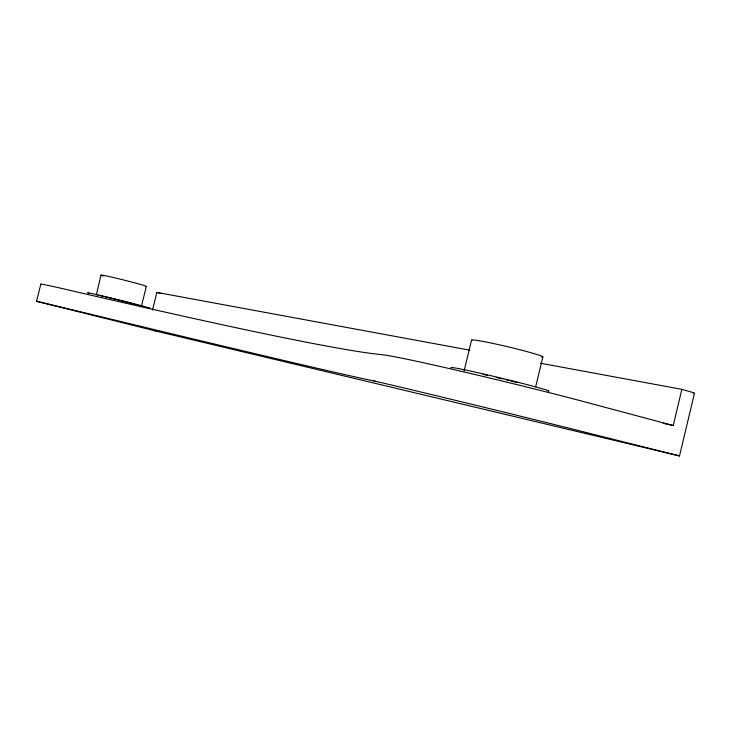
<?xml version="1.0" encoding="UTF-8"?>
<svg xmlns="http://www.w3.org/2000/svg" width="731" height="731" viewBox="0 0 731 731"><rect width="100%" height="100%" fill="white"/><g stroke="black" fill="none" stroke-linecap="round" stroke-linejoin="round"><path stroke-width="1.1" d="M663.2 423.368L673.233 425.524L681.868 389.34L690.576 391.862A14.346 0.694 13 0 1 693.874 393.315M155.136 330.878L679.519 455.934L694.45 393.26M464.121 370.791L471.532 340.207M535.668 386.772L542.859 356.966M152.532 310.045L156.909 292.418L469.859 350.195M100.969 275.084L96.364 294.913M141.458 306.143L146.355 286.415M156.032 331.097L36.55 301.282L40.835 284.112M540.529 363.243L681.868 389.34M373.897 380.997L378.311 381.938A124.325 0.758 13.7 0 1 575.498 429.81L679.519 455.934M98.091 295.233L99.453 295.516M375.478 381.317L365.582 379.206A1840.941 9.859 14.1 0 1 259.606 354.754L237.027 349.4A1840.941 9.859 14.1 0 1 82.274 312.201L36.55 301.282M101.134 295.891L103.108 296.338M105.328 296.85L109.522 297.846M110.399 298.056L129.999 302.936M130.803 303.146L134.614 304.151M156.909 292.418L160.984 293.496M673.233 425.524L582.36 401.237A124.27 3.134 13.6 0 0 384.853 355.056L371.851 353.521A1838.73 41 14.9 0 1 264.75 333.793L242.052 329.005A1838.73 41 14.9 0 1 86.742 294.237L68.705 290.043A79.176 1.298 13.9 0 0 41.42 284.496M136.542 304.672L138.186 305.119M139.52 305.503L141.165 306.015M145.853 286.488A23.419 0.777 14 0 0 134.97 282.915L132.375 282.23A23.419 0.777 14 0 0 109.257 276.583A23.419 0.777 14 0 0 101.371 275.386M103.162 276.016A23.419 0.777 14 0 1 102.093 275.66M548.195 391.176A50.457 1.435 13.5 0 0 536.782 387.211L532.305 385.995A50.457 1.435 13.5 0 0 476.438 372.381A50.457 1.435 13.5 0 0 451.356 367.857M149.709 308.281A32.21 0.594 13.9 0 0 135.363 304.133L131.845 303.219A32.21 0.594 13.9 0 0 98.219 294.977A32.21 0.594 13.9 0 0 88.771 293.277M148.96 308.171A32.21 0.594 13.9 0 1 147.744 307.943M541.698 357.167A36.669 1.855 13.3 0 0 533.027 353.32L529.664 352.36A36.669 1.855 13.3 0 0 489.121 342.62A36.669 1.855 13.3 0 0 472.016 340.555M483.182 374.373A36.687 1.042 13.5 0 1 487.367 375.323M496.294 377.406A36.687 1.042 13.5 0 1 499.967 378.283M500.89 378.503A36.687 1.042 13.5 0 1 502.718 378.95M505.459 379.617A36.687 1.042 13.5 0 1 509.059 380.504M511.042 380.997A36.687 1.042 13.5 0 1 517.329 382.596"/></g></svg>
